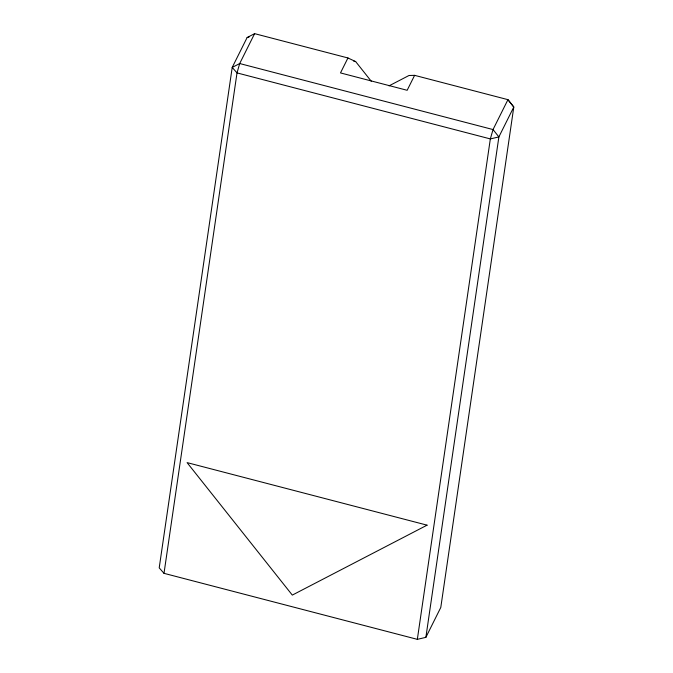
<?xml version="1.0" encoding="UTF-8"?>
<svg xmlns="http://www.w3.org/2000/svg" width="673" height="673" viewBox="0 0 673 673"><rect width="100%" height="100%" fill="white"/><g stroke="black" fill="none" stroke-linecap="round" stroke-linejoin="round"><path stroke-width="1.01" d="M389.028 85.858L408.999 75.494L414.618 75.342L507.947 99.663L513.793 107.024L440.79 607.458L425.874 637.348L417.336 639.35L164.002 573.337L237.014 72.903L239.697 63.54L254.613 33.65L347.949 57.971L355.664 61.596L371.252 81.223M417.336 639.35L490.339 138.916L493.031 129.561L507.947 99.663L513.793 107.024L498.878 136.922L425.874 637.348M254.613 33.65L247.126 37.537L232.21 67.426L159.207 567.861L164.002 573.337M347.949 57.971L340.488 72.92L407.157 90.291L414.618 75.342M247.126 37.537L249.027 37.091M353.645 61.066L355.664 61.596M239.697 63.54L232.21 67.426L237.014 72.903L490.339 138.916L498.878 136.922L493.031 129.561L239.697 63.54M427.077 525.159L292.309 595.1L187.077 462.612L427.077 525.159"/></g></svg>
